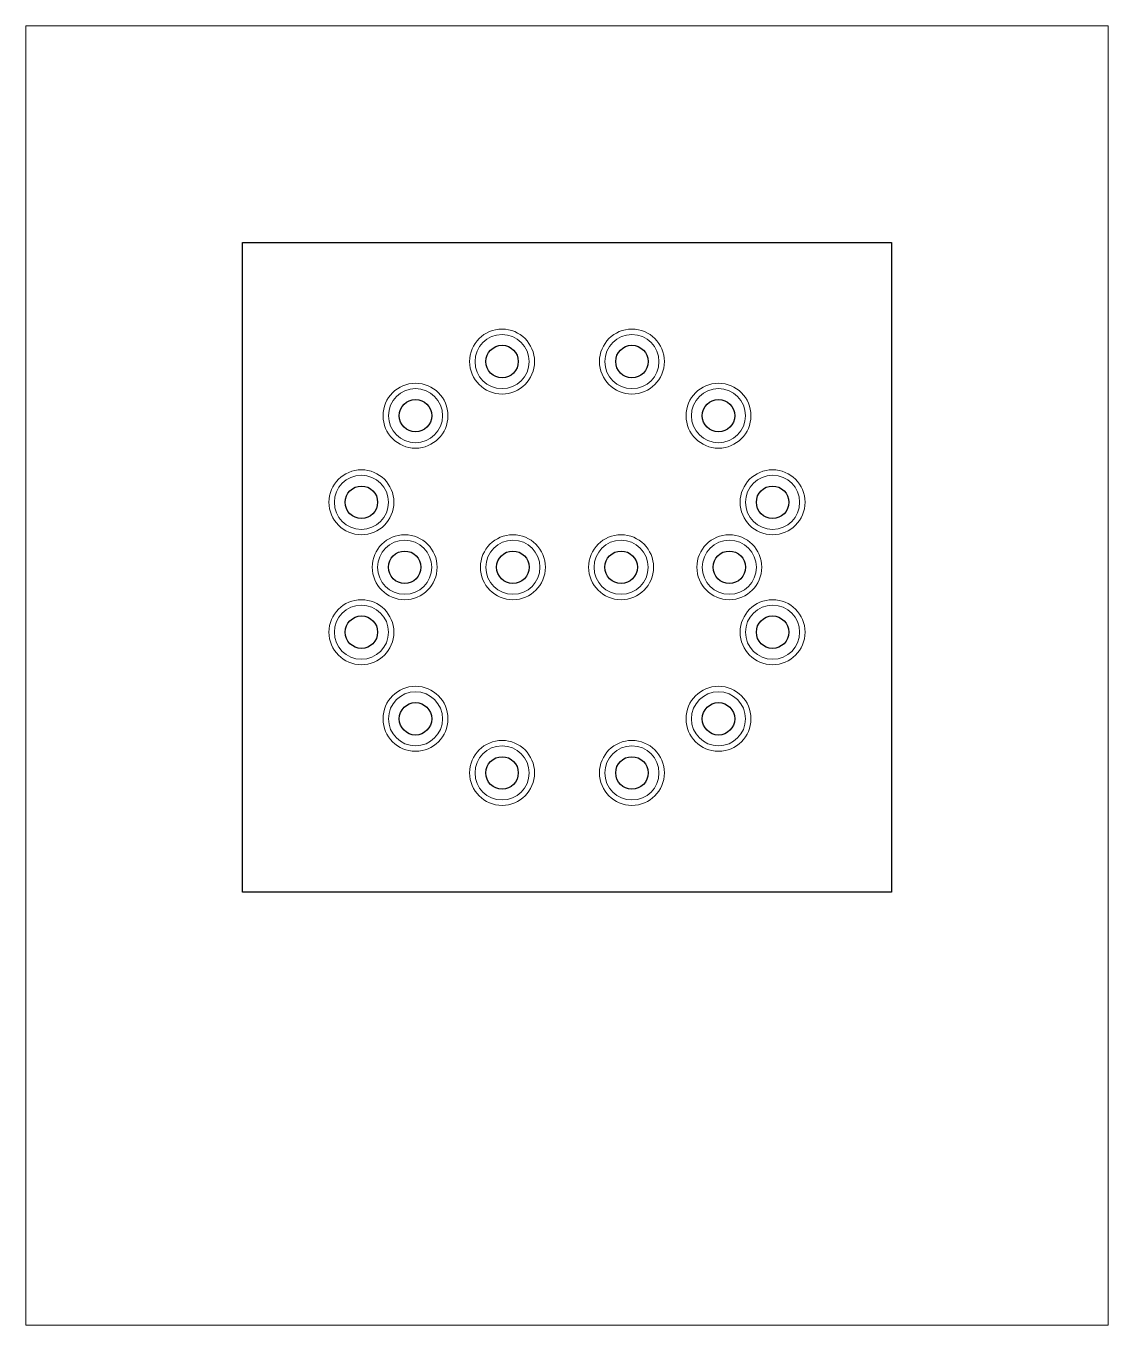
# Model space of a CAD drawing. Header units: millimetres. Extents: x 70 to 170, y 30 to 150.
import ezdxf

# ---------------------------------------------------------------- set-up
doc = ezdxf.new("R2010")
doc.units = ezdxf.units.MM
doc.layers.get('0').update_dxf_attribs({"linetype": 'CONTINUOUS', "lineweight": 25, "true_color": 0x000000})
doc.layers.add('noname', color=1, linetype='CONTINUOUS', lineweight=0, true_color=0xff0000)
doc.layers.add('noname2', color=3, linetype='CONTINUOUS', lineweight=0, true_color=0x00ff00)

msp = doc.modelspace()

# ---------------------------------------------------------------- linework, layer by layer
for p, q in [((90, 70), (90, 130)), ((90, 130), (150, 130)), ((150, 130), (150, 70)), ((150, 70), (90, 70))]:
    msp.add_line(p, q)
for centre in [(114, 119), (126, 119), (106, 114), (134, 114), (101, 106), (139, 106), (105, 100), (115, 100), (125, 100), (135, 100), (101, 94), (139, 94), (106, 86), (134, 86), (114, 81), (126, 81)]:
    msp.add_circle(centre, 1.5)
at = {"layer": 'noname'}
for centre in [(114, 119), (126, 119), (106, 114), (134, 114), (101, 106), (139, 106), (105, 100), (115, 100), (125, 100), (135, 100), (101, 94), (139, 94), (106, 86), (134, 86), (114, 81), (126, 81)]:
    msp.add_circle(centre, 2.5, dxfattribs=at)
at = {"layer": 'noname2'}
for p, q in [((70, 150), (170, 150)), ((70, 30), (70, 150)), ((170, 150), (170, 30)), ((170, 30), (70, 30))]:
    msp.add_line(p, q, dxfattribs=at)
for centre in [(114, 119), (126, 119), (106, 114), (134, 114), (101, 106), (139, 106), (105, 100), (115, 100), (125, 100), (135, 100), (101, 94), (139, 94), (106, 86), (134, 86), (114, 81), (126, 81)]:
    msp.add_circle(centre, 3, dxfattribs=at)

doc.saveas('drawing.dxf')
